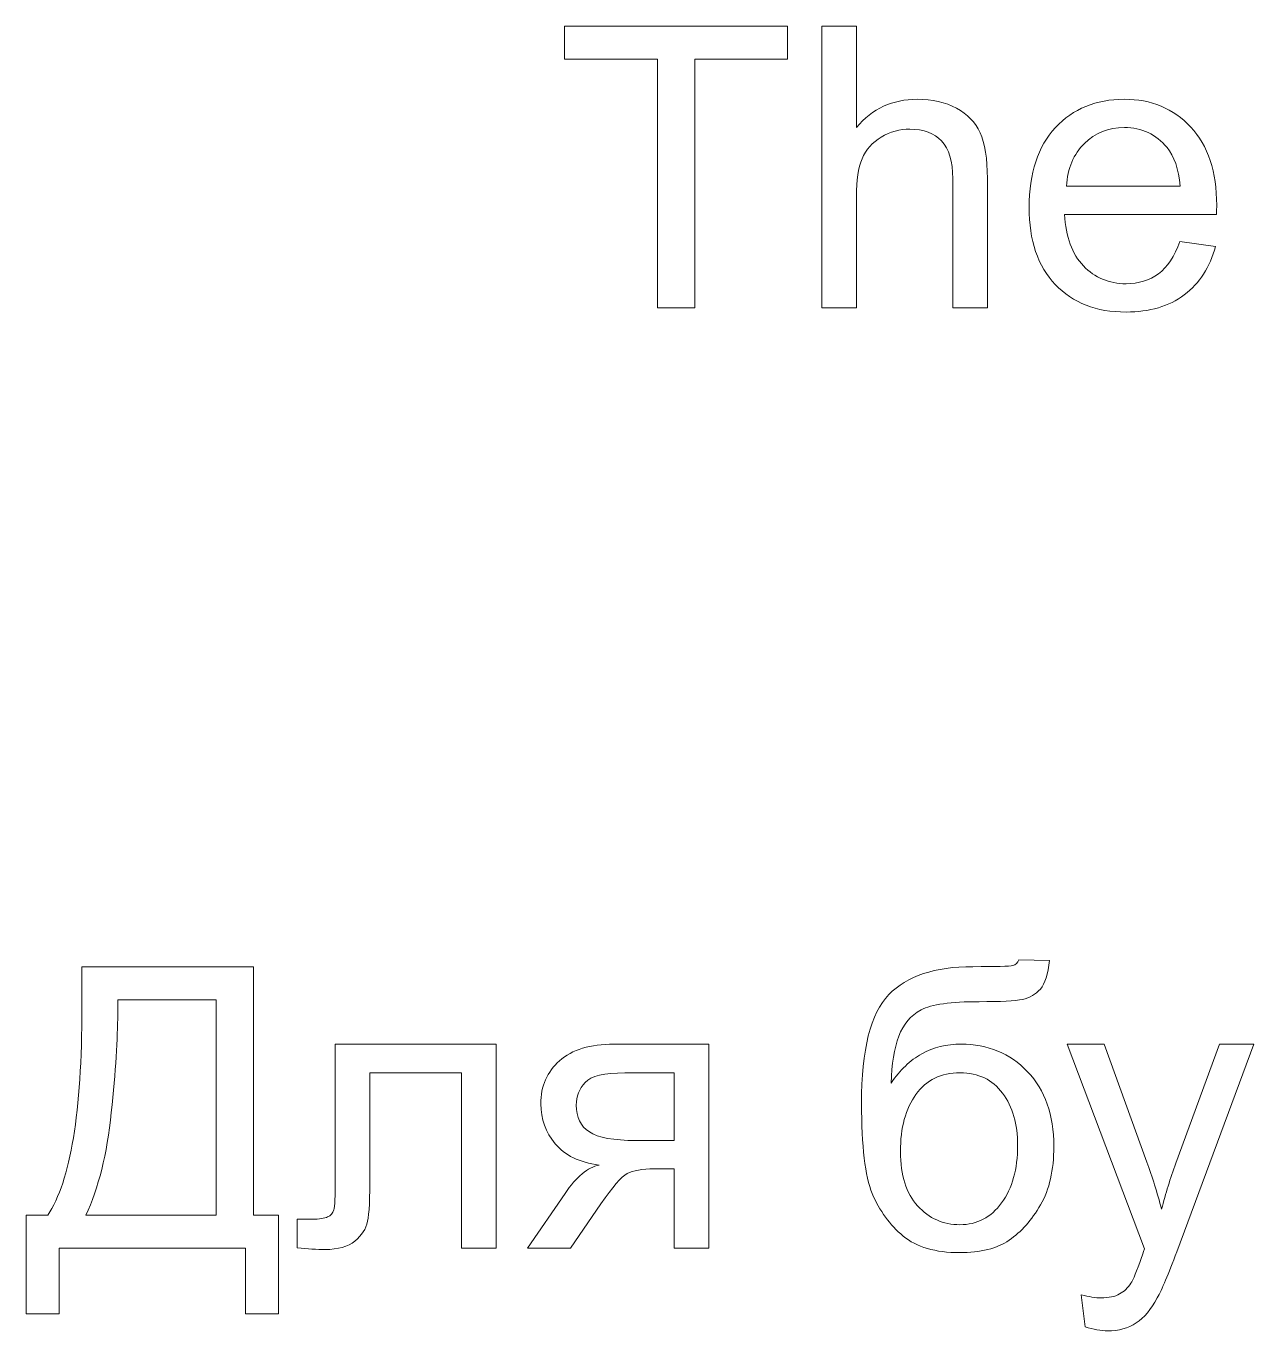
# Model space of a CAD drawing. Header units: millimetres. Extents: x -712 to 738, y -887 to 928.
# Drawn here: x -660 to -541.1, y 644.8 to 771.2 of the extents above; entities that cross this region are included whole.
import ezdxf

# ---------------------------------------------------------------- set-up
doc = ezdxf.new("R2010")
doc.units = ezdxf.units.MM
doc.header["$MEASUREMENT"] = 0
doc.layers.add('layer 1', color=7, linetype='Continuous')

msp = doc.modelspace()

# ---------------------------------------------------------------- linework, layer by layer
at = {"layer": 'layer 1', "color": 250, "lineweight": 9}
for points, knots in [([(-598.8757, 743.9373), (-598.8757, 743.9373), (-598.8757, 768.0177), (-598.8757, 768.0177), (-598.8757, 768.0177), (-598.8757, 768.0177), (-607.8678, 768.0177), (-607.8678, 768.0177), (-607.8678, 768.0177), (-607.8678, 768.0177), (-607.8678, 771.2183), (-607.8678, 771.2183), (-607.8678, 771.2183), (-607.8678, 771.2183), (-586.264, 771.2183), (-586.264, 771.2183), (-586.264, 771.2183), (-586.264, 771.2183), (-586.264, 768.0177), (-586.264, 768.0177), (-586.264, 768.0177), (-586.264, 768.0177), (-595.256, 768.0177), (-595.256, 768.0177), (-595.256, 768.0177), (-595.256, 768.0177), (-595.256, 743.9373), (-595.256, 743.9373), (-595.256, 743.9373), (-595.256, 743.9373), (-598.8757, 743.9373), (-598.8757, 743.9373)], [0, 0, 0, 0, 0.11111111, 0.11111111, 0.11111111, 0.11111111, 0.22222222, 0.22222222, 0.22222222, 0.22222222, 0.33333333, 0.33333333, 0.33333333, 0.33333333, 0.44444444, 0.44444444, 0.44444444, 0.44444444, 0.55555556, 0.55555556, 0.55555556, 0.55555556, 0.66666667, 0.66666667, 0.66666667, 0.66666667, 0.77777778, 0.77777778, 0.77777778, 0.77777778, 1, 1, 1, 1]), ([(-582.9555, 743.9373), (-582.9555, 743.9373), (-582.9555, 771.2183), (-582.9555, 771.2183), (-582.9555, 771.2183), (-582.9555, 771.2183), (-579.6025, 771.2183), (-579.6025, 771.2183), (-579.6025, 771.2183), (-579.6025, 771.2183), (-579.6025, 761.4007), (-579.6025, 761.4007), (-579.6025, 761.4007), (-578.0467, 763.2232), (-576.0844, 764.1313), (-573.7094, 764.1313), (-573.7094, 764.1313), (-572.2552, 764.1313), (-570.9915, 763.8455), (-569.9119, 763.2677), (-569.9119, 763.2677), (-568.8387, 762.6898), (-568.0703, 761.896), (-567.6068, 760.8799), (-567.6068, 760.8799), (-567.1432, 759.8639), (-566.9146, 758.3843), (-566.9146, 756.4538), (-566.9146, 756.4538), (-566.9146, 756.4538), (-566.9146, 743.9373), (-566.9146, 743.9373), (-566.9146, 743.9373), (-566.9146, 743.9373), (-570.2675, 743.9373), (-570.2675, 743.9373), (-570.2675, 743.9373), (-570.2675, 743.9373), (-570.2675, 756.4411), (-570.2675, 756.4411), (-570.2675, 756.4411), (-570.2675, 758.1112), (-570.6295, 759.3305), (-571.3471, 760.0925), (-571.3471, 760.0925), (-572.071, 760.8545), (-573.0871, 761.2356), (-574.4079, 761.2356), (-574.4079, 761.2356), (-575.3922, 761.2356), (-576.3194, 760.9816), (-577.1894, 760.4672), (-577.1894, 760.4672), (-578.0594, 759.9528), (-578.6754, 759.2543), (-579.05, 758.3716), (-579.05, 758.3716), (-579.4183, 757.4952), (-579.6025, 756.2823), (-579.6025, 754.7328), (-579.6025, 754.7328), (-579.6025, 754.7328), (-579.6025, 743.9373), (-579.6025, 743.9373), (-579.6025, 743.9373), (-579.6025, 743.9373), (-582.9555, 743.9373), (-582.9555, 743.9373)], [0, 0, 0, 0, 0.05555556, 0.05555556, 0.05555556, 0.05555556, 0.11111111, 0.11111111, 0.11111111, 0.11111111, 0.16666667, 0.16666667, 0.16666667, 0.16666667, 0.22222222, 0.22222222, 0.22222222, 0.22222222, 0.27777778, 0.27777778, 0.27777778, 0.27777778, 0.33333333, 0.33333333, 0.33333333, 0.33333333, 0.38888889, 0.38888889, 0.38888889, 0.38888889, 0.44444444, 0.44444444, 0.44444444, 0.44444444, 0.5, 0.5, 0.5, 0.5, 0.55555556, 0.55555556, 0.55555556, 0.55555556, 0.61111111, 0.61111111, 0.61111111, 0.61111111, 0.66666667, 0.66666667, 0.66666667, 0.66666667, 0.72222222, 0.72222222, 0.72222222, 0.72222222, 0.77777778, 0.77777778, 0.77777778, 0.77777778, 0.83333333, 0.83333333, 0.83333333, 0.83333333, 0.88888889, 0.88888889, 0.88888889, 0.88888889, 1, 1, 1, 1]), ([(-548.2764, 750.3384), (-548.2764, 750.3384), (-544.8091, 749.8812), (-544.8091, 749.8812), (-544.8091, 749.8812), (-545.3489, 747.8681), (-546.3586, 746.2996), (-547.8319, 745.1883), (-547.8319, 745.1883), (-549.3052, 744.077), (-551.1848, 743.5182), (-553.4773, 743.5182), (-553.4773, 743.5182), (-556.3604, 743.5182), (-558.6465, 744.4072), (-560.3357, 746.1853), (-560.3357, 746.1853), (-562.0248, 747.9571), (-562.8694, 750.4527), (-562.8694, 753.6596), (-562.8694, 753.6596), (-562.8694, 756.9745), (-562.0185, 759.5527), (-560.3103, 761.3816), (-560.3103, 761.3816), (-558.602, 763.2169), (-556.3858, 764.1313), (-553.6615, 764.1313), (-553.6615, 764.1313), (-551.0261, 764.1313), (-548.8733, 763.2359), (-547.2032, 761.4388), (-547.2032, 761.4388), (-545.5331, 759.6416), (-544.6948, 757.1142), (-544.6948, 753.8565), (-544.6948, 753.8565), (-544.6948, 753.6596), (-544.7012, 753.3612), (-544.7139, 752.9675), (-544.7139, 752.9675), (-544.7139, 752.9675), (-559.4403, 752.9675), (-559.4403, 752.9675), (-559.4403, 752.9675), (-559.3133, 750.802), (-558.7036, 749.1382), (-557.5987, 747.9888), (-557.5987, 747.9888), (-556.5001, 746.8394), (-555.122, 746.2615), (-553.4773, 746.2615), (-553.4773, 746.2615), (-552.2517, 746.2615), (-551.2039, 746.5854), (-550.3403, 747.2331), (-550.3403, 747.2331), (-549.4703, 747.8808), (-548.7844, 748.9159), (-548.2764, 750.3384)], [0, 0, 0, 0, 0.0625, 0.0625, 0.0625, 0.0625, 0.125, 0.125, 0.125, 0.125, 0.1875, 0.1875, 0.1875, 0.1875, 0.25, 0.25, 0.25, 0.25, 0.3125, 0.3125, 0.3125, 0.3125, 0.375, 0.375, 0.375, 0.375, 0.4375, 0.4375, 0.4375, 0.4375, 0.5, 0.5, 0.5, 0.5, 0.5625, 0.5625, 0.5625, 0.5625, 0.625, 0.625, 0.625, 0.625, 0.6875, 0.6875, 0.6875, 0.6875, 0.75, 0.75, 0.75, 0.75, 0.8125, 0.8125, 0.8125, 0.8125, 0.875, 0.875, 0.875, 0.875, 1, 1, 1, 1]), ([(-559.2497, 755.7108), (-559.2497, 755.7108), (-548.2383, 755.7108), (-548.2383, 755.7108), (-548.2383, 755.7108), (-548.3844, 757.3746), (-548.8098, 758.6192), (-549.502, 759.4511), (-549.502, 759.4511), (-550.5625, 760.7402), (-551.9469, 761.388), (-553.6424, 761.388), (-553.6424, 761.388), (-555.1792, 761.388), (-556.4683, 760.8736), (-557.5161, 759.8448), (-557.5161, 759.8448), (-558.5576, 758.8161), (-559.1354, 757.4381), (-559.2497, 755.7108)], [0, 0, 0, 0, 0.16666667, 0.16666667, 0.16666667, 0.16666667, 0.33333333, 0.33333333, 0.33333333, 0.33333333, 0.5, 0.5, 0.5, 0.5, 0.66666667, 0.66666667, 0.66666667, 0.66666667, 1, 1, 1, 1]), ([(-654.6221, 680.1084), (-654.6221, 680.1084), (-638.0097, 680.1084), (-638.0097, 680.1084), (-638.0097, 680.1084), (-638.0097, 680.1084), (-638.0097, 656.028), (-638.0097, 656.028), (-638.0097, 656.028), (-638.0097, 656.028), (-635.5712, 656.028), (-635.5712, 656.028), (-635.5712, 656.028), (-635.5712, 656.028), (-635.5712, 646.4644), (-635.5712, 646.4644), (-635.5712, 646.4644), (-635.5712, 646.4644), (-638.7717, 646.4644), (-638.7717, 646.4644), (-638.7717, 646.4644), (-638.7717, 646.4644), (-638.7717, 652.8274), (-638.7717, 652.8274), (-638.7717, 652.8274), (-638.7717, 652.8274), (-656.832, 652.8274), (-656.832, 652.8274), (-656.832, 652.8274), (-656.832, 652.8274), (-656.832, 646.4644), (-656.832, 646.4644), (-656.832, 646.4644), (-656.832, 646.4644), (-660.0326, 646.4644), (-660.0326, 646.4644), (-660.0326, 646.4644), (-660.0326, 646.4644), (-660.0326, 656.028), (-660.0326, 656.028), (-660.0326, 656.028), (-660.0326, 656.028), (-657.937, 656.028), (-657.937, 656.028), (-657.937, 656.028), (-655.7271, 659.3428), (-654.6221, 666.0424), (-654.6221, 676.1204), (-654.6221, 676.1204), (-654.6221, 676.1204), (-654.6221, 680.1084), (-654.6221, 680.1084)], [0, 0, 0, 0, 0.07142857, 0.07142857, 0.07142857, 0.07142857, 0.14285714, 0.14285714, 0.14285714, 0.14285714, 0.21428571, 0.21428571, 0.21428571, 0.21428571, 0.28571429, 0.28571429, 0.28571429, 0.28571429, 0.35714286, 0.35714286, 0.35714286, 0.35714286, 0.42857143, 0.42857143, 0.42857143, 0.42857143, 0.5, 0.5, 0.5, 0.5, 0.57142857, 0.57142857, 0.57142857, 0.57142857, 0.64285714, 0.64285714, 0.64285714, 0.64285714, 0.71428571, 0.71428571, 0.71428571, 0.71428571, 0.78571429, 0.78571429, 0.78571429, 0.78571429, 0.85714286, 0.85714286, 0.85714286, 0.85714286, 1, 1, 1, 1]), ([(-563.8634, 680.7561), (-563.8634, 680.7561), (-560.8914, 680.718), (-560.8914, 680.718), (-560.8914, 680.718), (-561.0248, 679.3908), (-561.3232, 678.4636), (-561.7741, 677.9429), (-561.7741, 677.9429), (-562.225, 677.4222), (-562.8029, 677.092), (-563.5141, 676.9396), (-563.5141, 676.9396), (-564.2253, 676.7935), (-565.6224, 676.7173), (-567.6989, 676.7173), (-567.6989, 676.7173), (-570.455, 676.7173), (-572.3347, 676.4506), (-573.338, 675.9172), (-573.338, 675.9172), (-574.335, 675.3837), (-575.059, 674.5328), (-575.4971, 673.3643), (-575.4971, 673.3643), (-575.9353, 672.1895), (-576.1766, 670.6845), (-576.2274, 668.8365), (-576.2274, 668.8365), (-575.3828, 670.0939), (-574.3985, 671.0338), (-573.2682, 671.6624), (-573.2682, 671.6624), (-572.1442, 672.2911), (-570.8678, 672.6023), (-569.458, 672.6023), (-569.458, 672.6023), (-566.8671, 672.6023), (-564.7206, 671.7132), (-563.0188, 669.9352), (-563.0188, 669.9352), (-561.3232, 668.1571), (-560.4723, 665.7503), (-560.4723, 662.7085), (-560.4723, 662.7085), (-560.4723, 660.4033), (-560.8978, 658.5109), (-561.7551, 657.0377), (-561.7551, 657.0377), (-562.6123, 655.5644), (-563.6284, 654.4213), (-564.8032, 653.6148), (-564.8032, 653.6148), (-565.9717, 652.8083), (-567.5719, 652.4083), (-569.5913, 652.4083), (-569.5913, 652.4083), (-571.941, 652.4083), (-573.7635, 652.9417), (-575.0653, 654.0149), (-575.0653, 654.0149), (-576.3671, 655.0881), (-577.3641, 656.4598), (-578.0627, 658.1299), (-578.0627, 658.1299), (-578.7548, 659.8), (-579.1041, 662.7148), (-579.1041, 666.8616), (-579.1041, 666.8616), (-579.1041, 672.0752), (-578.2214, 675.5869), (-576.4624, 677.3968), (-576.4624, 677.3968), (-574.7033, 679.2066), (-571.9918, 680.1084), (-568.334, 680.1084), (-568.334, 680.1084), (-566.0542, 680.1084), (-564.7651, 680.1465), (-564.4539, 680.2227), (-564.4539, 680.2227), (-564.1491, 680.2989), (-563.9523, 680.4767), (-563.8634, 680.7561)], [0, 0, 0, 0, 0.04545455, 0.04545455, 0.04545455, 0.04545455, 0.09090909, 0.09090909, 0.09090909, 0.09090909, 0.13636364, 0.13636364, 0.13636364, 0.13636364, 0.18181818, 0.18181818, 0.18181818, 0.18181818, 0.22727273, 0.22727273, 0.22727273, 0.22727273, 0.27272727, 0.27272727, 0.27272727, 0.27272727, 0.31818182, 0.31818182, 0.31818182, 0.31818182, 0.36363636, 0.36363636, 0.36363636, 0.36363636, 0.40909091, 0.40909091, 0.40909091, 0.40909091, 0.45454545, 0.45454545, 0.45454545, 0.45454545, 0.5, 0.5, 0.5, 0.5, 0.54545455, 0.54545455, 0.54545455, 0.54545455, 0.59090909, 0.59090909, 0.59090909, 0.59090909, 0.63636364, 0.63636364, 0.63636364, 0.63636364, 0.68181818, 0.68181818, 0.68181818, 0.68181818, 0.72727273, 0.72727273, 0.72727273, 0.72727273, 0.77272727, 0.77272727, 0.77272727, 0.77272727, 0.81818182, 0.81818182, 0.81818182, 0.81818182, 0.86363636, 0.86363636, 0.86363636, 0.86363636, 0.90909091, 0.90909091, 0.90909091, 0.90909091, 1, 1, 1, 1]), ([(-641.6294, 676.9078), (-641.6294, 676.9078), (-651.1549, 676.9078), (-651.1549, 676.9078), (-651.1549, 676.9078), (-651.1549, 676.9078), (-651.1549, 675.5107), (-651.1549, 675.5107), (-651.1549, 675.5107), (-651.1549, 673.1865), (-651.3644, 670.005), (-651.7835, 665.9726), (-651.7835, 665.9726), (-652.1963, 661.9401), (-653.0219, 658.6252), (-654.2411, 656.028), (-654.2411, 656.028), (-654.2411, 656.028), (-641.6294, 656.028), (-641.6294, 656.028), (-641.6294, 656.028), (-641.6294, 656.028), (-641.6294, 676.9078), (-641.6294, 676.9078)], [0, 0, 0, 0, 0.14285714, 0.14285714, 0.14285714, 0.14285714, 0.28571429, 0.28571429, 0.28571429, 0.28571429, 0.42857143, 0.42857143, 0.42857143, 0.42857143, 0.57142857, 0.57142857, 0.57142857, 0.57142857, 0.71428571, 0.71428571, 0.71428571, 0.71428571, 1, 1, 1, 1]), ([(-630.0782, 672.6023), (-630.0782, 672.6023), (-614.4945, 672.6023), (-614.4945, 672.6023), (-614.4945, 672.6023), (-614.4945, 672.6023), (-614.4945, 652.8465), (-614.4945, 652.8465), (-614.4945, 652.8465), (-614.4945, 652.8465), (-617.8475, 652.8465), (-617.8475, 652.8465), (-617.8475, 652.8465), (-617.8475, 652.8465), (-617.8475, 669.8208), (-617.8475, 669.8208), (-617.8475, 669.8208), (-617.8475, 669.8208), (-626.7252, 669.8208), (-626.7252, 669.8208), (-626.7252, 669.8208), (-626.7252, 669.8208), (-626.7252, 659.9842), (-626.7252, 659.9842), (-626.7252, 659.9842), (-626.7252, 657.6917), (-626.8014, 656.1804), (-626.9475, 655.4437), (-626.9475, 655.4437), (-627.0999, 654.7134), (-627.5063, 654.0784), (-628.1731, 653.5323), (-628.1731, 653.5323), (-628.8462, 652.9862), (-629.8115, 652.7131), (-631.0752, 652.7131), (-631.0752, 652.7131), (-631.8563, 652.7131), (-632.758, 652.7639), (-633.7741, 652.8592), (-633.7741, 652.8592), (-633.7741, 652.8592), (-633.7741, 655.6469), (-633.7741, 655.6469), (-633.7741, 655.6469), (-633.7741, 655.6469), (-632.3072, 655.6469), (-632.3072, 655.6469), (-632.3072, 655.6469), (-631.615, 655.6469), (-631.1196, 655.7168), (-630.8212, 655.8629), (-630.8212, 655.8629), (-630.5227, 656.0026), (-630.3259, 656.2312), (-630.2242, 656.5423), (-630.2242, 656.5423), (-630.129, 656.8535), (-630.0782, 657.8632), (-630.0782, 659.5714), (-630.0782, 659.5714), (-630.0782, 659.5714), (-630.0782, 672.6023), (-630.0782, 672.6023)], [0, 0, 0, 0, 0.05882353, 0.05882353, 0.05882353, 0.05882353, 0.11764706, 0.11764706, 0.11764706, 0.11764706, 0.17647059, 0.17647059, 0.17647059, 0.17647059, 0.23529412, 0.23529412, 0.23529412, 0.23529412, 0.29411765, 0.29411765, 0.29411765, 0.29411765, 0.35294118, 0.35294118, 0.35294118, 0.35294118, 0.41176471, 0.41176471, 0.41176471, 0.41176471, 0.47058824, 0.47058824, 0.47058824, 0.47058824, 0.52941176, 0.52941176, 0.52941176, 0.52941176, 0.58823529, 0.58823529, 0.58823529, 0.58823529, 0.64705882, 0.64705882, 0.64705882, 0.64705882, 0.70588235, 0.70588235, 0.70588235, 0.70588235, 0.76470588, 0.76470588, 0.76470588, 0.76470588, 0.82352941, 0.82352941, 0.82352941, 0.82352941, 0.88235294, 0.88235294, 0.88235294, 0.88235294, 1, 1, 1, 1]), ([(-593.9004, 672.6023), (-593.9004, 672.6023), (-593.9004, 652.8274), (-593.9004, 652.8274), (-593.9004, 652.8274), (-593.9004, 652.8274), (-597.2534, 652.8274), (-597.2534, 652.8274), (-597.2534, 652.8274), (-597.2534, 652.8274), (-597.2534, 660.524), (-597.2534, 660.524), (-597.2534, 660.524), (-597.2534, 660.524), (-599.1839, 660.524), (-599.1839, 660.524), (-599.1839, 660.524), (-600.3587, 660.524), (-601.235, 660.3716), (-601.8129, 660.0604), (-601.8129, 660.0604), (-602.3908, 659.7492), (-603.2354, 658.7776), (-604.3467, 657.1329), (-604.3467, 657.1329), (-604.3467, 657.1329), (-607.2932, 652.8274), (-607.2932, 652.8274), (-607.2932, 652.8274), (-607.2932, 652.8274), (-611.4463, 652.8274), (-611.4463, 652.8274), (-611.4463, 652.8274), (-611.4463, 652.8274), (-607.8266, 658.1363), (-607.8266, 658.1363), (-607.8266, 658.1363), (-606.7217, 659.7619), (-605.6167, 660.6764), (-604.5181, 660.886), (-604.5181, 660.886), (-606.4296, 661.1463), (-607.852, 661.8385), (-608.7792, 662.9562), (-608.7792, 662.9562), (-609.7063, 664.0738), (-610.1699, 665.3629), (-610.1699, 666.8171), (-610.1699, 666.8171), (-610.1699, 668.5381), (-609.5666, 669.9288), (-608.3537, 670.9957), (-608.3537, 670.9957), (-607.1408, 672.0689), (-605.3818, 672.6023), (-603.083, 672.6023), (-603.083, 672.6023), (-603.083, 672.6023), (-593.9004, 672.6023), (-593.9004, 672.6023)], [0, 0, 0, 0, 0.0625, 0.0625, 0.0625, 0.0625, 0.125, 0.125, 0.125, 0.125, 0.1875, 0.1875, 0.1875, 0.1875, 0.25, 0.25, 0.25, 0.25, 0.3125, 0.3125, 0.3125, 0.3125, 0.375, 0.375, 0.375, 0.375, 0.4375, 0.4375, 0.4375, 0.4375, 0.5, 0.5, 0.5, 0.5, 0.5625, 0.5625, 0.5625, 0.5625, 0.625, 0.625, 0.625, 0.625, 0.6875, 0.6875, 0.6875, 0.6875, 0.75, 0.75, 0.75, 0.75, 0.8125, 0.8125, 0.8125, 0.8125, 0.875, 0.875, 0.875, 0.875, 1, 1, 1, 1]), ([(-557.4305, 645.2261), (-557.4305, 645.2261), (-557.8115, 648.325), (-557.8115, 648.325), (-557.8115, 648.325), (-557.0749, 648.1282), (-556.4398, 648.0266), (-555.8937, 648.0266), (-555.8937, 648.0266), (-555.1444, 648.0266), (-554.5474, 648.1536), (-554.1029, 648.4012), (-554.1029, 648.4012), (-553.652, 648.6489), (-553.2837, 648.9982), (-552.998, 649.4427), (-552.998, 649.4427), (-552.7884, 649.7792), (-552.4455, 650.6111), (-551.9756, 651.9447), (-551.9756, 651.9447), (-551.9121, 652.1289), (-551.8168, 652.4019), (-551.6771, 652.7639), (-551.6771, 652.7639), (-551.6771, 652.7639), (-559.1832, 672.6023), (-559.1832, 672.6023), (-559.1832, 672.6023), (-559.1832, 672.6023), (-555.6016, 672.6023), (-555.6016, 672.6023), (-555.6016, 672.6023), (-555.6016, 672.6023), (-551.4739, 661.1844), (-551.4739, 661.1844), (-551.4739, 661.1844), (-550.9341, 659.7429), (-550.4578, 658.2188), (-550.0324, 656.6185), (-550.0324, 656.6185), (-549.645, 658.1236), (-549.1878, 659.6095), (-548.6543, 661.0701), (-548.6543, 661.0701), (-548.6543, 661.0701), (-544.4377, 672.6023), (-544.4377, 672.6023), (-544.4377, 672.6023), (-544.4377, 672.6023), (-541.0911, 672.6023), (-541.0911, 672.6023), (-541.0911, 672.6023), (-541.0911, 672.6023), (-548.5654, 652.4845), (-548.5654, 652.4845), (-548.5654, 652.4845), (-549.3719, 650.319), (-550.0006, 648.8331), (-550.4515, 648.0139), (-550.4515, 648.0139), (-551.0484, 646.9153), (-551.7342, 646.1088), (-552.5026, 645.5944), (-552.5026, 645.5944), (-553.2774, 645.08), (-554.1982, 644.826), (-555.265, 644.826), (-555.265, 644.826), (-555.9128, 644.826), (-556.6367, 644.9594), (-557.4305, 645.2261)], [0, 0, 0, 0, 0.05263158, 0.05263158, 0.05263158, 0.05263158, 0.10526316, 0.10526316, 0.10526316, 0.10526316, 0.15789474, 0.15789474, 0.15789474, 0.15789474, 0.21052632, 0.21052632, 0.21052632, 0.21052632, 0.26315789, 0.26315789, 0.26315789, 0.26315789, 0.31578947, 0.31578947, 0.31578947, 0.31578947, 0.36842105, 0.36842105, 0.36842105, 0.36842105, 0.42105263, 0.42105263, 0.42105263, 0.42105263, 0.47368421, 0.47368421, 0.47368421, 0.47368421, 0.52631579, 0.52631579, 0.52631579, 0.52631579, 0.57894737, 0.57894737, 0.57894737, 0.57894737, 0.63157895, 0.63157895, 0.63157895, 0.63157895, 0.68421053, 0.68421053, 0.68421053, 0.68421053, 0.73684211, 0.73684211, 0.73684211, 0.73684211, 0.78947368, 0.78947368, 0.78947368, 0.78947368, 0.84210526, 0.84210526, 0.84210526, 0.84210526, 0.89473684, 0.89473684, 0.89473684, 0.89473684, 1, 1, 1, 1]), ([(-597.2534, 669.8208), (-597.2534, 669.8208), (-602.0161, 669.8208), (-602.0161, 669.8208), (-602.0161, 669.8208), (-604.0101, 669.8208), (-605.2992, 669.5097), (-605.8771, 668.8874), (-605.8771, 668.8874), (-606.455, 668.265), (-606.7407, 667.5347), (-606.7407, 666.7028), (-606.7407, 666.7028), (-606.7407, 665.5217), (-606.3153, 664.6517), (-605.4643, 664.0992), (-605.4643, 664.0992), (-604.6197, 663.5467), (-603.1147, 663.2673), (-600.9556, 663.2673), (-600.9556, 663.2673), (-600.9556, 663.2673), (-597.2534, 663.2673), (-597.2534, 663.2673), (-597.2534, 663.2673), (-597.2534, 663.2673), (-597.2534, 669.8208), (-597.2534, 669.8208)], [0, 0, 0, 0, 0.125, 0.125, 0.125, 0.125, 0.25, 0.25, 0.25, 0.25, 0.375, 0.375, 0.375, 0.375, 0.5, 0.5, 0.5, 0.5, 0.625, 0.625, 0.625, 0.625, 0.75, 0.75, 0.75, 0.75, 1, 1, 1, 1]), ([(-563.9777, 662.8037), (-563.9777, 664.8549), (-564.4666, 666.5377), (-565.4382, 667.8522), (-565.4382, 667.8522), (-566.4098, 669.1668), (-567.7815, 669.8208), (-569.5532, 669.8208), (-569.5532, 669.8208), (-571.4012, 669.8208), (-572.8237, 669.1287), (-573.827, 667.7379), (-573.827, 667.7379), (-574.8304, 666.3536), (-575.332, 664.5056), (-575.332, 662.1878), (-575.332, 662.1878), (-575.332, 659.9017), (-574.7796, 658.149), (-573.6682, 656.9361), (-573.6682, 656.9361), (-572.5633, 655.7231), (-571.1916, 655.1135), (-569.5723, 655.1135), (-569.5723, 655.1135), (-567.9085, 655.1135), (-566.5622, 655.8184), (-565.5271, 657.2218), (-565.5271, 657.2218), (-564.492, 658.6252), (-563.9777, 660.4859), (-563.9777, 662.8037)], [0, 0, 0, 0, 0.11111111, 0.11111111, 0.11111111, 0.11111111, 0.22222222, 0.22222222, 0.22222222, 0.22222222, 0.33333333, 0.33333333, 0.33333333, 0.33333333, 0.44444444, 0.44444444, 0.44444444, 0.44444444, 0.55555556, 0.55555556, 0.55555556, 0.55555556, 0.66666667, 0.66666667, 0.66666667, 0.66666667, 0.77777778, 0.77777778, 0.77777778, 0.77777778, 1, 1, 1, 1])]:
    msp.add_open_spline(points, degree=3, knots=knots, dxfattribs=at)

doc.saveas('drawing.dxf')
